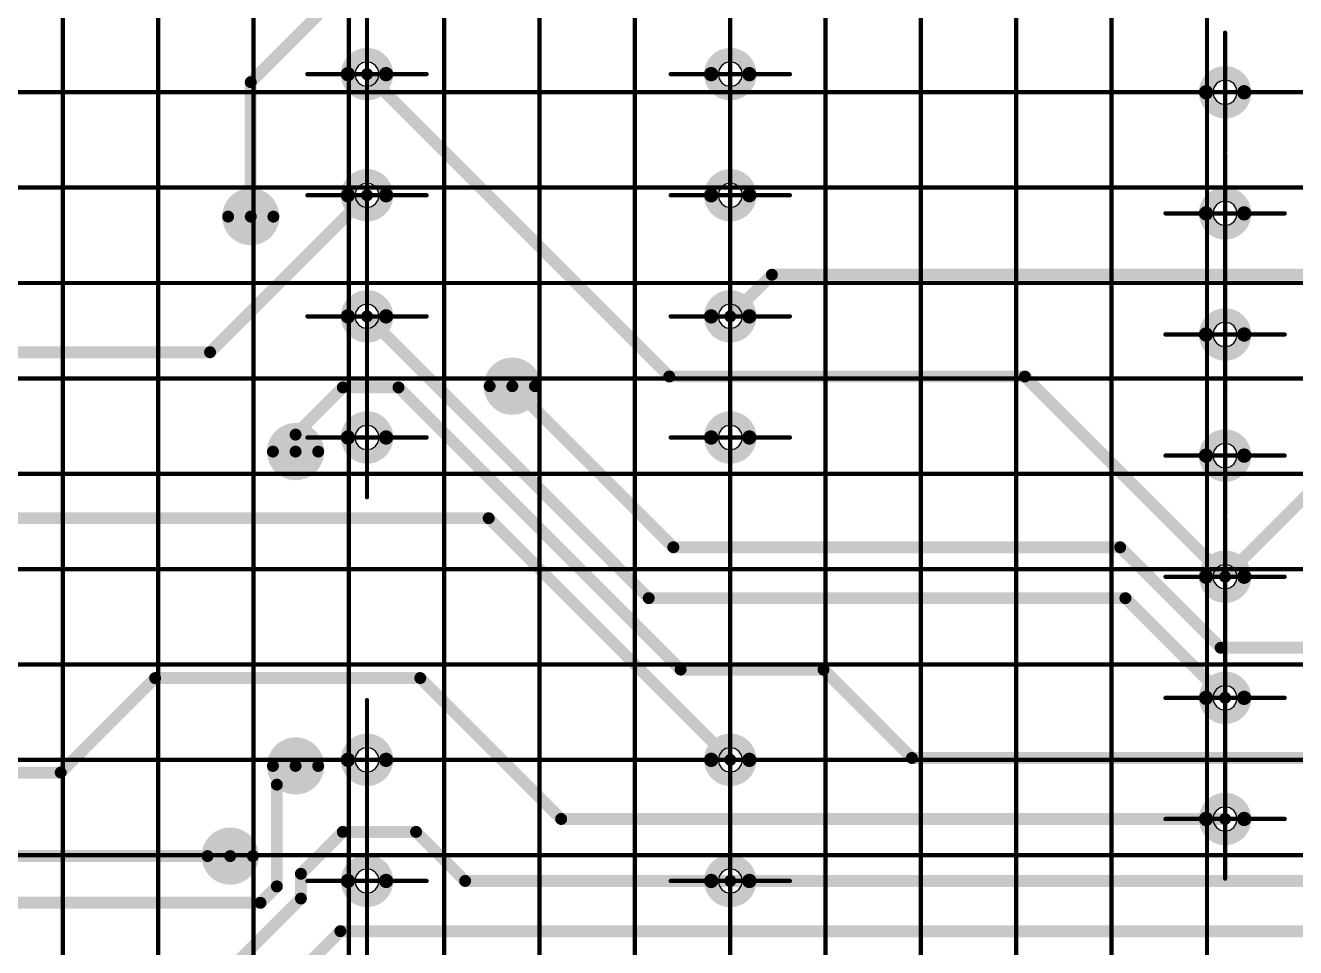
# Model space of a CAD drawing. Header units: millimetres. Extents: x 0 to 841, y 0 to 2540.
# Drawn here: x 585.4 to 638.7, y 2331.1 to 2369.8 of the extents above; entities that cross this region are included whole.
import ezdxf

# ---------------------------------------------------------------- set-up
doc = ezdxf.new("R2010")
doc.units = ezdxf.units.MM
for name, color, linetype in [('Mechanical11', 56, 'Continuous'), ('Mechanical12', 56, 'Continuous'), ('Mechanical7', 56, 'Continuous'), ('Mechanical9', 56, 'Continuous')]:
    doc.layers.add(name, color=color, linetype=linetype)

# ---------------------------------------------------------------- blocks, each defined once
blk = doc.blocks.new('BOASVIEW______B______L_____2__2_32_1_B_3')
at = {"layer": 'Mechanical11'}
for p, q in [((-135.805, -82.449), (-136, -82.41)), ((-136, -82.41), (-136, -82.92)), ((-135.64, -82.56), (-135.805, -82.449)), ((-135.529, -82.725), (-135.64, -82.56)), ((-120.565, -82.449), (-120.76, -82.41)), ((-120.76, -82.41), (-120.76, -82.92)), ((-120.4, -82.56), (-120.565, -82.449)), ((-120.289, -82.725), (-120.4, -82.56)), ((-136, -82.92), (-136.51, -82.92)), ((-136.51, -82.92), (-136.471, -83.115)), ((-136.471, -83.115), (-136.361, -83.28)), ((-136, -82.92), (-135.49, -82.92)), ((-136, -83.43), (-136, -82.92)), ((-135.49, -82.92), (-135.529, -82.725)), ((-120.76, -82.92), (-121.27, -82.92)), ((-121.27, -82.92), (-121.231, -83.115)), ((-121.231, -83.115), (-121.121, -83.28)), ((-120.76, -82.92), (-120.25, -82.92)), ((-120.76, -83.43), (-120.76, -82.92)), ((-120.25, -82.92), (-120.289, -82.725)), ((-136.361, -83.28), (-136.195, -83.391)), ((-136.195, -83.391), (-136, -83.43)), ((-121.121, -83.28), (-120.955, -83.391)), ((-120.955, -83.391), (-120.76, -83.43)), ((-156.565, -85.049), (-156.76, -85.01)), ((-156.76, -85.01), (-156.76, -85.52)), ((-156.4, -85.16), (-156.565, -85.049)), ((-156.289, -85.325), (-156.4, -85.16)), ((-156.76, -85.52), (-157.27, -85.52)), ((-157.27, -85.52), (-157.231, -85.715)), ((-157.231, -85.715), (-157.121, -85.881)), ((-156.76, -85.52), (-156.25, -85.52)), ((-156.76, -86.03), (-156.76, -85.52)), ((-156.25, -85.52), (-156.289, -85.325)), ((-157.121, -85.881), (-156.955, -85.991)), ((-156.955, -85.991), (-156.76, -86.03)), ((-135.805, -87.529), (-136, -87.49)), ((-136, -87.49), (-136, -88)), ((-135.64, -87.64), (-135.805, -87.529)), ((-135.529, -87.805), (-135.64, -87.64)), ((-135.49, -88), (-135.529, -87.805)), ((-120.565, -87.529), (-120.76, -87.49)), ((-120.76, -87.49), (-120.76, -88)), ((-120.4, -87.64), (-120.565, -87.529)), ((-120.289, -87.805), (-120.4, -87.64)), ((-120.25, -88), (-120.289, -87.805)), ((-136, -88), (-136.51, -88)), ((-136.51, -88), (-136.471, -88.195)), ((-136.471, -88.195), (-136.361, -88.36)), ((-136.361, -88.36), (-136.195, -88.471)), ((-136, -88), (-135.49, -88)), ((-136, -88.51), (-136, -88)), ((-120.76, -88), (-121.27, -88)), ((-121.27, -88), (-121.231, -88.195)), ((-121.231, -88.195), (-121.121, -88.36)), ((-121.121, -88.36), (-120.955, -88.471)), ((-120.76, -88), (-120.25, -88)), ((-120.76, -88.51), (-120.76, -88)), ((-136.195, -88.471), (-136, -88.51)), ((-120.955, -88.471), (-120.76, -88.51)), ((-156.565, -90.129), (-156.76, -90.09)), ((-156.76, -90.09), (-156.76, -90.6)), ((-156.4, -90.24), (-156.565, -90.129)), ((-156.289, -90.405), (-156.4, -90.24)), ((-156.25, -90.6), (-156.289, -90.405)), ((-156.76, -90.6), (-157.27, -90.6)), ((-157.27, -90.6), (-157.231, -90.795)), ((-157.231, -90.795), (-157.121, -90.961)), ((-157.121, -90.961), (-156.955, -91.071)), ((-156.955, -91.071), (-156.76, -91.11)), ((-156.76, -90.6), (-156.25, -90.6)), ((-156.76, -91.11), (-156.76, -90.6)), ((-156.565, -95.209), (-156.76, -95.17)), ((-156.76, -95.17), (-156.76, -95.68)), ((-156.4, -95.32), (-156.565, -95.209)), ((-156.289, -95.485), (-156.4, -95.32)), ((-156.76, -95.68), (-157.27, -95.68)), ((-157.27, -95.68), (-157.231, -95.875)), ((-157.231, -95.875), (-157.121, -96.041)), ((-156.76, -95.68), (-156.25, -95.68)), ((-156.76, -96.19), (-156.76, -95.68)), ((-156.25, -95.68), (-156.289, -95.485)), ((-157.121, -96.041), (-156.955, -96.151)), ((-156.955, -96.151), (-156.76, -96.19)), ((-156.565, -100.289), (-156.76, -100.25)), ((-156.76, -100.25), (-156.76, -100.76)), ((-156.4, -100.4), (-156.565, -100.289)), ((-156.289, -100.565), (-156.4, -100.4)), ((-156.25, -100.76), (-156.289, -100.565)), ((-156.76, -100.76), (-157.27, -100.76)), ((-157.27, -100.76), (-157.231, -100.955)), ((-157.231, -100.955), (-157.121, -101.121)), ((-157.121, -101.121), (-156.955, -101.231)), ((-156.955, -101.231), (-156.76, -101.27)), ((-156.76, -100.76), (-156.25, -100.76)), ((-156.76, -101.27), (-156.76, -100.76)), ((-135.805, -101.049), (-136, -101.01)), ((-136, -101.01), (-136, -101.52)), ((-135.64, -101.16), (-135.805, -101.049)), ((-135.529, -101.325), (-135.64, -101.16)), ((-120.565, -101.049), (-120.76, -101.01)), ((-120.76, -101.01), (-120.76, -101.52)), ((-120.4, -101.16), (-120.565, -101.049)), ((-120.289, -101.325), (-120.4, -101.16)), ((-136, -101.52), (-136.51, -101.52)), ((-136.51, -101.52), (-136.471, -101.715)), ((-136.471, -101.715), (-136.361, -101.88)), ((-136, -101.52), (-135.49, -101.52)), ((-136, -102.03), (-136, -101.52)), ((-135.49, -101.52), (-135.529, -101.325)), ((-120.76, -101.52), (-121.27, -101.52)), ((-121.27, -101.52), (-121.231, -101.715)), ((-121.231, -101.715), (-121.121, -101.88)), ((-120.76, -101.52), (-120.25, -101.52)), ((-120.76, -102.03), (-120.76, -101.52)), ((-120.25, -101.52), (-120.289, -101.325)), ((-136.361, -101.88), (-136.195, -101.991)), ((-136.195, -101.991), (-136, -102.03)), ((-121.121, -101.88), (-120.955, -101.991)), ((-120.955, -101.991), (-120.76, -102.03)), ((-156.565, -105.369), (-156.76, -105.33)), ((-156.76, -105.33), (-156.76, -105.84)), ((-156.4, -105.48), (-156.565, -105.369)), ((-156.289, -105.645), (-156.4, -105.48)), ((-156.76, -105.84), (-157.27, -105.84)), ((-157.27, -105.84), (-157.231, -106.035)), ((-157.231, -106.035), (-157.121, -106.201)), ((-156.76, -105.84), (-156.25, -105.84)), ((-156.76, -106.35), (-156.76, -105.84)), ((-156.25, -105.84), (-156.289, -105.645)), ((-157.121, -106.201), (-156.955, -106.311)), ((-156.955, -106.311), (-156.76, -106.35)), ((-135.805, -106.129), (-136, -106.09)), ((-136, -106.09), (-136, -106.6)), ((-135.64, -106.24), (-135.805, -106.129)), ((-135.529, -106.405), (-135.64, -106.24)), ((-135.49, -106.6), (-135.529, -106.405)), ((-120.565, -106.129), (-120.76, -106.09)), ((-120.76, -106.09), (-120.76, -106.6)), ((-120.4, -106.24), (-120.565, -106.129)), ((-120.289, -106.405), (-120.4, -106.24)), ((-120.25, -106.6), (-120.289, -106.405)), ((-136, -106.6), (-136.51, -106.6)), ((-136.51, -106.6), (-136.471, -106.795)), ((-136.471, -106.795), (-136.361, -106.96)), ((-136.361, -106.96), (-136.195, -107.071)), ((-136.195, -107.071), (-136, -107.11)), ((-136, -106.6), (-135.49, -106.6)), ((-136, -107.11), (-136, -106.6)), ((-120.76, -106.6), (-121.27, -106.6)), ((-121.27, -106.6), (-121.231, -106.795)), ((-121.231, -106.795), (-121.121, -106.96)), ((-121.121, -106.96), (-120.955, -107.071)), ((-120.955, -107.071), (-120.76, -107.11)), ((-120.76, -106.6), (-120.25, -106.6)), ((-120.76, -107.11), (-120.76, -106.6)), ((-156.565, -110.449), (-156.76, -110.41)), ((-156.76, -110.41), (-156.76, -110.92)), ((-156.4, -110.56), (-156.565, -110.449)), ((-156.289, -110.725), (-156.4, -110.56)), ((-156.25, -110.92), (-156.289, -110.725)), ((-156.76, -110.92), (-157.27, -110.92)), ((-157.27, -110.92), (-157.231, -111.115)), ((-157.231, -111.115), (-157.121, -111.281)), ((-157.121, -111.281), (-156.955, -111.391)), ((-156.76, -110.92), (-156.25, -110.92)), ((-156.76, -111.43), (-156.76, -110.92)), ((-135.805, -111.209), (-136, -111.17)), ((-136, -111.17), (-136, -111.68)), ((-135.64, -111.32), (-135.805, -111.209)), ((-135.529, -111.485), (-135.64, -111.32)), ((-120.565, -111.209), (-120.76, -111.17)), ((-120.76, -111.17), (-120.76, -111.68)), ((-120.4, -111.32), (-120.565, -111.209)), ((-120.289, -111.485), (-120.4, -111.32)), ((-156.955, -111.391), (-156.76, -111.43)), ((-136, -111.68), (-136.51, -111.68)), ((-136.51, -111.68), (-136.471, -111.875)), ((-136.471, -111.875), (-136.361, -112.04)), ((-136, -111.68), (-135.49, -111.68)), ((-136, -112.19), (-136, -111.68)), ((-135.49, -111.68), (-135.529, -111.485)), ((-120.76, -111.68), (-121.27, -111.68)), ((-121.27, -111.68), (-121.231, -111.875)), ((-121.231, -111.875), (-121.121, -112.04)), ((-120.76, -111.68), (-120.25, -111.68)), ((-120.76, -112.19), (-120.76, -111.68)), ((-120.25, -111.68), (-120.289, -111.485)), ((-136.361, -112.04), (-136.195, -112.151)), ((-136.195, -112.151), (-136, -112.19)), ((-121.121, -112.04), (-120.955, -112.151)), ((-120.955, -112.151), (-120.76, -112.19)), ((-156.565, -115.529), (-156.76, -115.49)), ((-156.76, -115.49), (-156.76, -116)), ((-156.4, -115.64), (-156.565, -115.529)), ((-156.76, -116), (-157.27, -116)), ((-157.27, -116), (-157.231, -116.195)), ((-156.76, -116), (-156.25, -116)), ((-156.76, -116.51), (-156.76, -116)), ((-156.289, -115.805), (-156.4, -115.64)), ((-156.25, -116), (-156.289, -115.805)), ((-157.231, -116.195), (-157.121, -116.361)), ((-157.121, -116.361), (-156.955, -116.471)), ((-156.955, -116.471), (-156.76, -116.51)), ((-135.805, -116.289), (-136, -116.25)), ((-136, -116.25), (-136, -116.76)), ((-135.64, -116.4), (-135.805, -116.289)), ((-135.529, -116.565), (-135.64, -116.4)), ((-135.49, -116.76), (-135.529, -116.565)), ((-120.565, -116.289), (-120.76, -116.25)), ((-120.76, -116.25), (-120.76, -116.76)), ((-120.4, -116.4), (-120.565, -116.289)), ((-120.289, -116.565), (-120.4, -116.4)), ((-120.25, -116.76), (-120.289, -116.565)), ((-136, -116.76), (-136.51, -116.76)), ((-136.51, -116.76), (-136.471, -116.955)), ((-136.471, -116.955), (-136.361, -117.12)), ((-136.361, -117.12), (-136.195, -117.231)), ((-136.195, -117.231), (-136, -117.27)), ((-136, -116.76), (-135.49, -116.76)), ((-136, -117.27), (-136, -116.76)), ((-120.76, -116.76), (-121.27, -116.76)), ((-121.27, -116.76), (-121.231, -116.955)), ((-121.231, -116.955), (-121.121, -117.12)), ((-121.121, -117.12), (-120.955, -117.231)), ((-120.955, -117.231), (-120.76, -117.27)), ((-120.76, -116.76), (-120.25, -116.76)), ((-120.76, -117.27), (-120.76, -116.76))]:
    blk.add_line(p, q, dxfattribs=at)
for points, const_width in [([(-114.67, -83.962, 1), (-115.37, -83.962, 1)], 0.7), ([(-115.545, -83.962, 1), (-115.195, -83.962, 1)], 0.35), ([(-114.845, -83.962, 1), (-114.495, -83.962, 1)], 0.35), ([(-117.413, -87.744, 1), (-118.113, -87.744, 1)], 0.7), ([(-118.288, -87.744, 1), (-117.938, -87.744, 1)], 0.35), ([(-117.588, -87.744, 1), (-117.238, -87.744, 1)], 0.35), ([(-117.413, -100.929, 1), (-118.113, -100.929, 1)], 0.7), ([(-118.288, -100.929, 1), (-117.938, -100.929, 1)], 0.35), ([(-117.588, -100.929, 1), (-117.238, -100.929, 1)], 0.35), ([(-126.506, -103.672, 1), (-127.206, -103.672, 1)], 0.7), ([(-127.381, -103.672, 1), (-127.031, -103.672, 1)], 0.35), ([(-126.681, -103.672, 1), (-126.331, -103.672, 1)], 0.35), ([(-115.533, -110.784, 1), (-116.233, -110.784, 1)], 0.7), ([(-116.408, -110.784, 1), (-116.058, -110.784, 1)], 0.35), ([(-115.708, -110.784, 1), (-115.358, -110.784, 1)], 0.35)]:
    blk.add_lwpolyline(points, format="xyb", close=True, dxfattribs=dict(at, const_width=const_width))
at = {"layer": 'Mechanical12'}
for p, q in [((-136.361, -82.56), (-136.471, -82.725)), ((-136.195, -82.449), (-136.361, -82.56)), ((-136, -82.41), (-136.195, -82.449)), ((-136, -82.92), (-136, -82.41)), ((-121.121, -82.56), (-121.231, -82.725)), ((-120.955, -82.449), (-121.121, -82.56)), ((-120.76, -82.41), (-120.955, -82.449)), ((-120.76, -82.92), (-120.76, -82.41)), ((-136.471, -82.725), (-136.51, -82.92)), ((-136.51, -82.92), (-136, -82.92)), ((-135.49, -82.92), (-136, -82.92)), ((-136, -82.92), (-136, -83.43)), ((-135.64, -83.28), (-135.529, -83.115)), ((-135.529, -83.115), (-135.49, -82.92)), ((-121.231, -82.725), (-121.27, -82.92)), ((-121.27, -82.92), (-120.76, -82.92)), ((-120.25, -82.92), (-120.76, -82.92)), ((-120.76, -82.92), (-120.76, -83.43)), ((-120.4, -83.28), (-120.289, -83.115)), ((-120.289, -83.115), (-120.25, -82.92)), ((-136, -83.43), (-135.805, -83.391)), ((-135.805, -83.391), (-135.64, -83.28)), ((-120.76, -83.43), (-120.565, -83.391)), ((-120.565, -83.391), (-120.4, -83.28)), ((-157.121, -85.16), (-157.231, -85.325)), ((-156.955, -85.049), (-157.121, -85.16)), ((-156.76, -85.01), (-156.955, -85.049)), ((-156.76, -85.52), (-156.76, -85.01)), ((-157.231, -85.325), (-157.27, -85.52)), ((-157.27, -85.52), (-156.76, -85.52)), ((-156.25, -85.52), (-156.76, -85.52)), ((-156.76, -85.52), (-156.76, -86.03)), ((-156.4, -85.881), (-156.289, -85.715)), ((-156.289, -85.715), (-156.25, -85.52)), ((-156.76, -86.03), (-156.565, -85.991)), ((-156.565, -85.991), (-156.4, -85.881)), ((-136.471, -87.805), (-136.51, -88)), ((-136.361, -87.64), (-136.471, -87.805)), ((-136.195, -87.529), (-136.361, -87.64)), ((-136, -87.49), (-136.195, -87.529)), ((-136, -88), (-136, -87.49)), ((-121.231, -87.805), (-121.27, -88)), ((-121.121, -87.64), (-121.231, -87.805)), ((-120.955, -87.529), (-121.121, -87.64)), ((-120.76, -87.49), (-120.955, -87.529)), ((-120.76, -88), (-120.76, -87.49)), ((-136.51, -88), (-136, -88)), ((-135.49, -88), (-136, -88)), ((-136, -88), (-136, -88.51)), ((-135.805, -88.471), (-135.64, -88.36)), ((-135.64, -88.36), (-135.529, -88.195)), ((-135.529, -88.195), (-135.49, -88)), ((-121.27, -88), (-120.76, -88)), ((-120.25, -88), (-120.76, -88)), ((-120.76, -88), (-120.76, -88.51)), ((-120.565, -88.471), (-120.4, -88.36)), ((-120.4, -88.36), (-120.289, -88.195)), ((-120.289, -88.195), (-120.25, -88)), ((-136, -88.51), (-135.805, -88.471)), ((-120.76, -88.51), (-120.565, -88.471)), ((-157.231, -90.405), (-157.27, -90.6)), ((-157.121, -90.24), (-157.231, -90.405)), ((-156.955, -90.129), (-157.121, -90.24)), ((-156.76, -90.09), (-156.955, -90.129)), ((-156.76, -90.6), (-156.76, -90.09)), ((-157.27, -90.6), (-156.76, -90.6)), ((-156.25, -90.6), (-156.76, -90.6)), ((-156.76, -90.6), (-156.76, -91.11)), ((-156.76, -91.11), (-156.565, -91.071)), ((-156.565, -91.071), (-156.4, -90.961)), ((-156.4, -90.961), (-156.289, -90.795)), ((-156.289, -90.795), (-156.25, -90.6)), ((-157.121, -95.32), (-157.231, -95.485)), ((-156.955, -95.209), (-157.121, -95.32)), ((-156.76, -95.17), (-156.955, -95.209)), ((-156.76, -95.68), (-156.76, -95.17)), ((-157.231, -95.485), (-157.27, -95.68)), ((-157.27, -95.68), (-156.76, -95.68)), ((-156.25, -95.68), (-156.76, -95.68)), ((-156.76, -95.68), (-156.76, -96.19)), ((-156.4, -96.041), (-156.289, -95.875)), ((-156.289, -95.875), (-156.25, -95.68)), ((-156.76, -96.19), (-156.565, -96.151)), ((-156.565, -96.151), (-156.4, -96.041)), ((-157.231, -100.565), (-157.27, -100.76)), ((-157.121, -100.4), (-157.231, -100.565)), ((-156.955, -100.289), (-157.121, -100.4)), ((-156.76, -100.25), (-156.955, -100.289)), ((-156.76, -100.76), (-156.76, -100.25)), ((-157.27, -100.76), (-156.76, -100.76)), ((-156.25, -100.76), (-156.76, -100.76)), ((-156.76, -100.76), (-156.76, -101.27)), ((-156.76, -101.27), (-156.565, -101.231)), ((-156.565, -101.231), (-156.4, -101.121)), ((-156.4, -101.121), (-156.289, -100.955)), ((-156.289, -100.955), (-156.25, -100.76)), ((-136.361, -101.16), (-136.471, -101.325)), ((-136.195, -101.049), (-136.361, -101.16)), ((-136, -101.01), (-136.195, -101.049)), ((-136, -101.52), (-136, -101.01)), ((-121.121, -101.16), (-121.231, -101.325)), ((-120.955, -101.049), (-121.121, -101.16)), ((-120.76, -101.01), (-120.955, -101.049)), ((-120.76, -101.52), (-120.76, -101.01)), ((-136.471, -101.325), (-136.51, -101.52)), ((-136.51, -101.52), (-136, -101.52)), ((-135.49, -101.52), (-136, -101.52)), ((-136, -101.52), (-136, -102.03)), ((-135.64, -101.88), (-135.529, -101.715)), ((-135.529, -101.715), (-135.49, -101.52)), ((-121.231, -101.325), (-121.27, -101.52)), ((-121.27, -101.52), (-120.76, -101.52)), ((-120.25, -101.52), (-120.76, -101.52)), ((-120.76, -101.52), (-120.76, -102.03)), ((-120.4, -101.88), (-120.289, -101.715)), ((-120.289, -101.715), (-120.25, -101.52)), ((-136, -102.03), (-135.805, -101.991)), ((-135.805, -101.991), (-135.64, -101.88)), ((-120.76, -102.03), (-120.565, -101.991)), ((-120.565, -101.991), (-120.4, -101.88)), ((-157.121, -105.48), (-157.231, -105.645)), ((-156.955, -105.369), (-157.121, -105.48)), ((-156.76, -105.33), (-156.955, -105.369)), ((-156.76, -105.84), (-156.76, -105.33)), ((-157.231, -105.645), (-157.27, -105.84)), ((-157.27, -105.84), (-156.76, -105.84)), ((-156.25, -105.84), (-156.76, -105.84)), ((-156.76, -105.84), (-156.76, -106.35)), ((-156.4, -106.201), (-156.289, -106.035)), ((-156.289, -106.035), (-156.25, -105.84)), ((-156.76, -106.35), (-156.565, -106.311)), ((-156.565, -106.311), (-156.4, -106.201)), ((-136.471, -106.405), (-136.51, -106.6)), ((-136.361, -106.24), (-136.471, -106.405)), ((-136.195, -106.129), (-136.361, -106.24)), ((-136, -106.09), (-136.195, -106.129)), ((-136, -106.6), (-136, -106.09)), ((-121.231, -106.405), (-121.27, -106.6)), ((-121.121, -106.24), (-121.231, -106.405)), ((-120.955, -106.129), (-121.121, -106.24)), ((-120.76, -106.09), (-120.955, -106.129)), ((-120.76, -106.6), (-120.76, -106.09)), ((-136.51, -106.6), (-136, -106.6)), ((-135.49, -106.6), (-136, -106.6)), ((-136, -106.6), (-136, -107.11)), ((-136, -107.11), (-135.805, -107.071)), ((-135.805, -107.071), (-135.64, -106.96)), ((-135.64, -106.96), (-135.529, -106.795)), ((-135.529, -106.795), (-135.49, -106.6)), ((-121.27, -106.6), (-120.76, -106.6)), ((-120.25, -106.6), (-120.76, -106.6)), ((-120.76, -106.6), (-120.76, -107.11)), ((-120.76, -107.11), (-120.565, -107.071)), ((-120.565, -107.071), (-120.4, -106.96)), ((-120.4, -106.96), (-120.289, -106.795)), ((-120.289, -106.795), (-120.25, -106.6)), ((-157.231, -110.725), (-157.27, -110.92)), ((-157.121, -110.56), (-157.231, -110.725)), ((-156.955, -110.449), (-157.121, -110.56)), ((-156.76, -110.41), (-156.955, -110.449)), ((-156.76, -110.92), (-156.76, -110.41)), ((-157.27, -110.92), (-156.76, -110.92)), ((-156.25, -110.92), (-156.76, -110.92)), ((-156.76, -110.92), (-156.76, -111.43)), ((-156.565, -111.391), (-156.4, -111.281)), ((-156.4, -111.281), (-156.289, -111.115)), ((-156.289, -111.115), (-156.25, -110.92)), ((-136.361, -111.32), (-136.471, -111.485)), ((-136.195, -111.209), (-136.361, -111.32)), ((-136, -111.17), (-136.195, -111.209)), ((-136, -111.68), (-136, -111.17)), ((-121.121, -111.32), (-121.231, -111.485)), ((-120.955, -111.209), (-121.121, -111.32)), ((-120.76, -111.17), (-120.955, -111.209)), ((-120.76, -111.68), (-120.76, -111.17)), ((-156.76, -111.43), (-156.565, -111.391)), ((-136.471, -111.485), (-136.51, -111.68)), ((-136.51, -111.68), (-136, -111.68)), ((-135.49, -111.68), (-136, -111.68)), ((-136, -111.68), (-136, -112.19)), ((-135.64, -112.04), (-135.529, -111.875)), ((-135.529, -111.875), (-135.49, -111.68)), ((-121.231, -111.485), (-121.27, -111.68)), ((-121.27, -111.68), (-120.76, -111.68)), ((-120.25, -111.68), (-120.76, -111.68)), ((-120.76, -111.68), (-120.76, -112.19)), ((-120.4, -112.04), (-120.289, -111.875)), ((-120.289, -111.875), (-120.25, -111.68)), ((-136, -112.19), (-135.805, -112.151)), ((-135.805, -112.151), (-135.64, -112.04)), ((-120.76, -112.19), (-120.565, -112.151)), ((-120.565, -112.151), (-120.4, -112.04)), ((-156.955, -115.529), (-157.121, -115.64)), ((-156.76, -115.49), (-156.955, -115.529)), ((-156.76, -116), (-156.76, -115.49)), ((-157.231, -115.805), (-157.27, -116)), ((-157.27, -116), (-156.76, -116)), ((-157.121, -115.64), (-157.231, -115.805)), ((-156.25, -116), (-156.76, -116)), ((-156.76, -116), (-156.76, -116.51)), ((-156.289, -116.195), (-156.25, -116)), ((-156.76, -116.51), (-156.565, -116.471)), ((-156.565, -116.471), (-156.4, -116.361)), ((-156.4, -116.361), (-156.289, -116.195)), ((-136.471, -116.565), (-136.51, -116.76)), ((-136.361, -116.4), (-136.471, -116.565)), ((-136.195, -116.289), (-136.361, -116.4)), ((-136, -116.25), (-136.195, -116.289)), ((-136, -116.76), (-136, -116.25)), ((-121.231, -116.565), (-121.27, -116.76)), ((-121.121, -116.4), (-121.231, -116.565)), ((-120.955, -116.289), (-121.121, -116.4)), ((-120.76, -116.25), (-120.955, -116.289)), ((-120.76, -116.76), (-120.76, -116.25)), ((-136.51, -116.76), (-136, -116.76)), ((-135.49, -116.76), (-136, -116.76)), ((-136, -116.76), (-136, -117.27)), ((-136, -117.27), (-135.805, -117.231)), ((-135.805, -117.231), (-135.64, -117.12)), ((-135.64, -117.12), (-135.529, -116.955)), ((-135.529, -116.955), (-135.49, -116.76)), ((-121.27, -116.76), (-120.76, -116.76)), ((-120.25, -116.76), (-120.76, -116.76)), ((-120.76, -116.76), (-120.76, -117.27)), ((-120.76, -117.27), (-120.565, -117.231)), ((-120.565, -117.231), (-120.4, -117.12)), ((-120.4, -117.12), (-120.289, -116.955)), ((-120.289, -116.955), (-120.25, -116.76))]:
    blk.add_line(p, q, dxfattribs=at)
at = {"layer": 'Mechanical12', "const_width": 0.5}
for points in [[(-110.854, -72.024), (-119.642, -80.812)], [(-110.137, -74.335), (-117.986, -82.184)], [(-119.642, -80.812), (-173.135, -80.812)], [(-117.986, -82.184), (-117.986, -83.22)], [(-116.29, -82.004), (-116.978, -82.692)], [(-105.746, -82.004), (-116.29, -82.004)], [(-116.978, -82.692), (-116.978, -86.959)], [(-136, -82.92), (-160.969, -82.92)], [(-124.876, -82.92), (-136, -82.92)], [(-122.818, -84.978), (-124.876, -82.92)], [(-117.986, -83.22), (-119.744, -84.978)], [(-94.617, -83.962), (-115.02, -83.962)], [(-119.744, -84.978), (-122.818, -84.978)], [(-128.905, -85.52), (-156.76, -85.52)], [(-122.995, -91.43), (-128.905, -85.52)], [(-116.978, -86.959), (-117.763, -87.744)], [(-107.908, -87.467), (-111.87, -91.43)], [(-93.328, -87.467), (-107.908, -87.467)], [(-143.62, -88.077), (-177.656, -88.077)], [(-139.912, -91.785), (-143.62, -88.077)], [(-125.865, -98.135), (-136, -88)], [(-152.578, -94.782), (-156.76, -90.6)], [(-133.917, -91.785), (-139.912, -91.785)], [(-122.081, -103.622), (-133.917, -91.785)], [(-111.87, -91.43), (-122.995, -91.43)], [(-156.574, -92.7), (-179.282, -92.7)], [(-152.358, -96.916), (-156.574, -92.7)], [(-132.578, -94.782), (-152.578, -94.782)], [(-120.76, -106.6), (-132.578, -94.782)], [(-156.76, -95.68), (-169.02, -107.94)], [(-148.361, -104.079), (-156.76, -95.68)], [(-133.612, -96.916), (-152.358, -96.916)], [(-126.856, -103.672), (-133.612, -96.916)], [(-96.625, -98.135), (-125.865, -98.135)], [(-117.763, -100.929), (-117.763, -101.64)], [(-117.763, -101.64), (-119.744, -103.622)], [(-119.744, -103.622), (-122.081, -103.622)], [(-133.441, -104.079), (-148.361, -104.079)], [(-120.76, -116.76), (-133.441, -104.079)], [(-114.175, -105.095), (-120.76, -111.68)], [(-94.446, -105.095), (-114.175, -105.095)], [(-136, -106.6), (-137.746, -108.346)], [(-137.746, -108.346), (-160.841, -108.346)], [(-115.883, -110.784), (-115.883, -116.423)], [(-115.883, -116.423), (-118.728, -119.268)]]:
    blk.add_lwpolyline(points, dxfattribs=at)
at = {"layer": 'Mechanical12'}
for points, const_width in [([(-119.767, -80.812, 1), (-119.517, -80.812, 1)], 0.25), ([(-119.767, -80.812, 1), (-119.517, -80.812, 1)], 0.25), ([(-135.2, -82.92, 1), (-136.8, -82.92, 1)], 0.6), ([(-119.96, -82.92, 1), (-121.56, -82.92, 1)], 0.6), ([(-118.111, -82.184, 1), (-117.861, -82.184, 1)], 0.25), ([(-118.111, -82.184, 1), (-117.861, -82.184, 1)], 0.25), ([(-116.415, -82.004, 1), (-116.165, -82.004, 1)], 0.25), ([(-116.415, -82.004, 1), (-116.165, -82.004, 1)], 0.25), ([(-117.103, -82.692, 1), (-116.853, -82.692, 1)], 0.25), ([(-117.103, -82.692, 1), (-116.853, -82.692, 1)], 0.25), ([(-136.95, -82.92, 1), (-136.65, -82.92, 1)], 0.3), ([(-136.125, -82.92, 1), (-135.875, -82.92, 1)], 0.25), ([(-136.125, -82.92, 1), (-135.875, -82.92, 1)], 0.25), ([(-135.35, -82.92, 1), (-135.05, -82.92, 1)], 0.3), ([(-125.001, -82.92, 1), (-124.751, -82.92, 1)], 0.25), ([(-125.001, -82.92, 1), (-124.751, -82.92, 1)], 0.25), ([(-121.71, -82.92, 1), (-121.41, -82.92, 1)], 0.3), ([(-120.11, -82.92, 1), (-119.81, -82.92, 1)], 0.3), ([(-118.111, -83.22, 1), (-117.861, -83.22, 1)], 0.25), ([(-118.111, -83.22, 1), (-117.861, -83.22, 1)], 0.25), ([(-114.07, -83.962, 1), (-115.97, -83.962, 1)], 0.5), ([(-116.095, -83.962, 1), (-115.845, -83.962, 1)], 0.25), ([(-115.145, -83.962, 1), (-114.895, -83.962, 1)], 0.25), ([(-114.195, -83.962, 1), (-113.945, -83.962, 1)], 0.25), ([(-155.96, -85.52, 1), (-157.56, -85.52, 1)], 0.6), ([(-122.943, -84.978, 1), (-122.693, -84.978, 1)], 0.25), ([(-122.943, -84.978, 1), (-122.693, -84.978, 1)], 0.25), ([(-119.869, -84.978, 1), (-119.619, -84.978, 1)], 0.25), ([(-119.869, -84.978, 1), (-119.619, -84.978, 1)], 0.25), ([(-157.71, -85.52, 1), (-157.41, -85.52, 1)], 0.3), ([(-156.11, -85.52, 1), (-155.81, -85.52, 1)], 0.3), ([(-156.885, -85.52, 1), (-156.635, -85.52, 1)], 0.25), ([(-129.03, -85.52, 1), (-128.78, -85.52, 1)], 0.25), ([(-129.03, -85.52, 1), (-128.78, -85.52, 1)], 0.25), ([(-116.813, -87.744, 1), (-118.713, -87.744, 1)], 0.5), ([(-117.103, -86.959, 1), (-116.853, -86.959, 1)], 0.25), ([(-117.103, -86.959, 1), (-116.853, -86.959, 1)], 0.25), ([(-135.2, -88, 1), (-136.8, -88, 1)], 0.6), ([(-119.96, -88, 1), (-121.56, -88, 1)], 0.6), ([(-108.033, -87.467, 1), (-107.783, -87.467, 1)], 0.25), ([(-108.033, -87.467, 1), (-107.783, -87.467, 1)], 0.25), ([(-143.745, -88.077, 1), (-143.495, -88.077, 1)], 0.25), ([(-143.745, -88.077, 1), (-143.495, -88.077, 1)], 0.25), ([(-136.95, -88, 1), (-136.65, -88, 1)], 0.3), ([(-136.125, -88, 1), (-135.875, -88, 1)], 0.25), ([(-135.35, -88, 1), (-135.05, -88, 1)], 0.3), ([(-121.71, -88, 1), (-121.41, -88, 1)], 0.3), ([(-120.11, -88, 1), (-119.81, -88, 1)], 0.3), ([(-118.838, -87.744, 1), (-118.588, -87.744, 1)], 0.25), ([(-117.888, -87.744, 1), (-117.638, -87.744, 1)], 0.25), ([(-116.938, -87.744, 1), (-116.688, -87.744, 1)], 0.25), ([(-155.96, -90.6, 1), (-157.56, -90.6, 1)], 0.6), ([(-157.71, -90.6, 1), (-157.41, -90.6, 1)], 0.3), ([(-156.885, -90.6, 1), (-156.635, -90.6, 1)], 0.25), ([(-156.11, -90.6, 1), (-155.81, -90.6, 1)], 0.3), ([(-140.037, -91.785, 1), (-139.787, -91.785, 1)], 0.25), ([(-140.037, -91.785, 1), (-139.787, -91.785, 1)], 0.25), ([(-134.042, -91.785, 1), (-133.792, -91.785, 1)], 0.25), ([(-134.042, -91.785, 1), (-133.792, -91.785, 1)], 0.25), ([(-123.12, -91.43, 1), (-122.87, -91.43, 1)], 0.25), ([(-123.12, -91.43, 1), (-122.87, -91.43, 1)], 0.25), ([(-111.995, -91.43, 1), (-111.745, -91.43, 1)], 0.25), ([(-111.995, -91.43, 1), (-111.745, -91.43, 1)], 0.25), ([(-156.699, -92.7, 1), (-156.449, -92.7, 1)], 0.25), ([(-156.699, -92.7, 1), (-156.449, -92.7, 1)], 0.25), ([(-155.96, -95.68, 1), (-157.56, -95.68, 1)], 0.6), ([(-152.703, -94.782, 1), (-152.453, -94.782, 1)], 0.25), ([(-152.703, -94.782, 1), (-152.453, -94.782, 1)], 0.25), ([(-132.703, -94.782, 1), (-132.453, -94.782, 1)], 0.25), ([(-132.703, -94.782, 1), (-132.453, -94.782, 1)], 0.25), ([(-157.71, -95.68, 1), (-157.41, -95.68, 1)], 0.3), ([(-156.11, -95.68, 1), (-155.81, -95.68, 1)], 0.3), ([(-156.885, -95.68, 1), (-156.635, -95.68, 1)], 0.25), ([(-156.885, -95.68, 1), (-156.635, -95.68, 1)], 0.25), ([(-152.483, -96.916, 1), (-152.233, -96.916, 1)], 0.25), ([(-152.483, -96.916, 1), (-152.233, -96.916, 1)], 0.25), ([(-133.737, -96.916, 1), (-133.487, -96.916, 1)], 0.25), ([(-133.737, -96.916, 1), (-133.487, -96.916, 1)], 0.25), ([(-125.99, -98.135, 1), (-125.74, -98.135, 1)], 0.25), ([(-125.99, -98.135, 1), (-125.74, -98.135, 1)], 0.25), ([(-155.96, -100.76, 1), (-157.56, -100.76, 1)], 0.6), ([(-116.813, -100.929, 1), (-118.713, -100.929, 1)], 0.5), ([(-157.71, -100.76, 1), (-157.41, -100.76, 1)], 0.3), ([(-156.11, -100.76, 1), (-155.81, -100.76, 1)], 0.3), ([(-135.2, -101.52, 1), (-136.8, -101.52, 1)], 0.6), ([(-119.96, -101.52, 1), (-121.56, -101.52, 1)], 0.6), ([(-118.838, -100.929, 1), (-118.588, -100.929, 1)], 0.25), ([(-117.888, -100.929, 1), (-117.638, -100.929, 1)], 0.25), ([(-116.938, -100.929, 1), (-116.688, -100.929, 1)], 0.25), ([(-136.95, -101.52, 1), (-136.65, -101.52, 1)], 0.3), ([(-135.35, -101.52, 1), (-135.05, -101.52, 1)], 0.3), ([(-121.71, -101.52, 1), (-121.41, -101.52, 1)], 0.3), ([(-120.11, -101.52, 1), (-119.81, -101.52, 1)], 0.3), ([(-117.888, -101.64, 1), (-117.638, -101.64, 1)], 0.25), ([(-117.888, -101.64, 1), (-117.638, -101.64, 1)], 0.25), ([(-125.906, -103.672, 1), (-127.806, -103.672, 1)], 0.5), ([(-122.206, -103.622, 1), (-121.956, -103.622, 1)], 0.25), ([(-122.206, -103.622, 1), (-121.956, -103.622, 1)], 0.25), ([(-119.869, -103.622, 1), (-119.619, -103.622, 1)], 0.25), ([(-119.869, -103.622, 1), (-119.619, -103.622, 1)], 0.25), ([(-148.486, -104.079, 1), (-148.236, -104.079, 1)], 0.25), ([(-148.486, -104.079, 1), (-148.236, -104.079, 1)], 0.25), ([(-133.566, -104.079, 1), (-133.316, -104.079, 1)], 0.25), ([(-133.566, -104.079, 1), (-133.316, -104.079, 1)], 0.25), ([(-127.931, -103.672, 1), (-127.681, -103.672, 1)], 0.25), ([(-126.981, -103.672, 1), (-126.731, -103.672, 1)], 0.25), ([(-126.031, -103.672, 1), (-125.781, -103.672, 1)], 0.25), ([(-155.96, -105.84, 1), (-157.56, -105.84, 1)], 0.6), ([(-114.3, -105.095, 1), (-114.05, -105.095, 1)], 0.25), ([(-114.3, -105.095, 1), (-114.05, -105.095, 1)], 0.25), ([(-135.2, -106.6, 1), (-136.8, -106.6, 1)], 0.6), ([(-119.96, -106.6, 1), (-121.56, -106.6, 1)], 0.6), ([(-157.71, -105.84, 1), (-157.41, -105.84, 1)], 0.3), ([(-156.11, -105.84, 1), (-155.81, -105.84, 1)], 0.3), ([(-136.95, -106.6, 1), (-136.65, -106.6, 1)], 0.3), ([(-136.125, -106.6, 1), (-135.875, -106.6, 1)], 0.25), ([(-135.35, -106.6, 1), (-135.05, -106.6, 1)], 0.3), ([(-121.71, -106.6, 1), (-121.41, -106.6, 1)], 0.3), ([(-120.885, -106.6, 1), (-120.635, -106.6, 1)], 0.25), ([(-120.11, -106.6, 1), (-119.81, -106.6, 1)], 0.3), ([(-137.871, -108.346, 1), (-137.621, -108.346, 1)], 0.25), ([(-137.871, -108.346, 1), (-137.621, -108.346, 1)], 0.25), ([(-114.933, -110.784, 1), (-116.833, -110.784, 1)], 0.5), ([(-155.96, -110.92, 1), (-157.56, -110.92, 1)], 0.6), ([(-157.71, -110.92, 1), (-157.41, -110.92, 1)], 0.3), ([(-156.11, -110.92, 1), (-155.81, -110.92, 1)], 0.3), ([(-135.2, -111.68, 1), (-136.8, -111.68, 1)], 0.6), ([(-119.96, -111.68, 1), (-121.56, -111.68, 1)], 0.6), ([(-116.958, -110.784, 1), (-116.708, -110.784, 1)], 0.25), ([(-116.008, -110.784, 1), (-115.758, -110.784, 1)], 0.25), ([(-115.058, -110.784, 1), (-114.808, -110.784, 1)], 0.25), ([(-136.95, -111.68, 1), (-136.65, -111.68, 1)], 0.3), ([(-135.35, -111.68, 1), (-135.05, -111.68, 1)], 0.3), ([(-121.71, -111.68, 1), (-121.41, -111.68, 1)], 0.3), ([(-120.885, -111.68, 1), (-120.635, -111.68, 1)], 0.25), ([(-120.11, -111.68, 1), (-119.81, -111.68, 1)], 0.3), ([(-155.96, -116, 1), (-157.56, -116, 1)], 0.6), ([(-157.71, -116, 1), (-157.41, -116, 1)], 0.3), ([(-156.11, -116, 1), (-155.81, -116, 1)], 0.3), ([(-135.2, -116.76, 1), (-136.8, -116.76, 1)], 0.6), ([(-119.96, -116.76, 1), (-121.56, -116.76, 1)], 0.6), ([(-136.95, -116.76, 1), (-136.65, -116.76, 1)], 0.3), ([(-135.35, -116.76, 1), (-135.05, -116.76, 1)], 0.3), ([(-121.71, -116.76, 1), (-121.41, -116.76, 1)], 0.3), ([(-120.885, -116.76, 1), (-120.635, -116.76, 1)], 0.25), ([(-120.11, -116.76, 1), (-119.81, -116.76, 1)], 0.3), ([(-116.008, -116.423, 1), (-115.758, -116.423, 1)], 0.25), ([(-116.008, -116.423, 1), (-115.758, -116.423, 1)], 0.25)]:
    blk.add_lwpolyline(points, format="xyb", close=True, dxfattribs=dict(at, const_width=const_width))
at = {"layer": 'Mechanical7', "const_width": 0.18}
for points in [[(-136, -75.34), (-136, -80.34)], [(-120.76, -75.34), (-120.76, -80.34)], [(-136, -80.42), (-136, -85.42)], [(-120.76, -80.42), (-120.76, -85.42)], [(-156.76, -83.02), (-156.76, -88.02)], [(-133.5, -82.92), (-138.5, -82.92)], [(-118.26, -82.92), (-123.26, -82.92)], [(-154.26, -85.52), (-159.26, -85.52)], [(-136, -85.5), (-136, -90.5)], [(-120.76, -85.5), (-120.76, -90.5)], [(-133.5, -88), (-138.5, -88)], [(-118.26, -88), (-123.26, -88)], [(-156.76, -88.1), (-156.76, -93.1)], [(-154.26, -90.6), (-159.26, -90.6)], [(-156.76, -93.18), (-156.76, -98.18)], [(-154.26, -95.68), (-159.26, -95.68)], [(-156.76, -98.26), (-156.76, -103.26)], [(-136, -99.02), (-136, -104.02)], [(-120.76, -99.02), (-120.76, -104.02)], [(-154.26, -100.76), (-159.26, -100.76)], [(-133.5, -101.52), (-138.5, -101.52)], [(-118.26, -101.52), (-123.26, -101.52)], [(-156.76, -103.34), (-156.76, -108.34)], [(-136, -104.1), (-136, -109.1)], [(-120.76, -104.1), (-120.76, -109.1)], [(-154.26, -105.84), (-159.26, -105.84)], [(-133.5, -106.6), (-138.5, -106.6)], [(-118.26, -106.6), (-123.26, -106.6)], [(-156.76, -108.42), (-156.76, -113.42)], [(-136, -109.18), (-136, -114.18)], [(-120.76, -109.18), (-120.76, -114.18)], [(-154.26, -110.92), (-159.26, -110.92)], [(-133.5, -111.68), (-138.5, -111.68)], [(-118.26, -111.68), (-123.26, -111.68)], [(-156.76, -113.5), (-156.76, -118.5)], [(-136, -114.26), (-136, -119.26)], [(-120.76, -114.26), (-120.76, -119.26)], [(-154.26, -116), (-159.26, -116)], [(-133.5, -116.76), (-138.5, -116.76)], [(-118.26, -116.76), (-123.26, -116.76)]]:
    blk.add_lwpolyline(points, dxfattribs=at)
at = {"layer": 'Mechanical7', "const_width": 0.09}
for points in [[(-136.045, -80.34, 1), (-135.955, -80.34, 1)], [(-136.045, -80.42, 1), (-135.955, -80.42, 1)], [(-120.805, -80.34, 1), (-120.715, -80.34, 1)], [(-120.805, -80.42, 1), (-120.715, -80.42, 1)], [(-156.805, -83.02, 1), (-156.715, -83.02, 1)], [(-138.545, -82.92, 1), (-138.455, -82.92, 1)], [(-133.545, -82.92, 1), (-133.455, -82.92, 1)], [(-123.305, -82.92, 1), (-123.215, -82.92, 1)], [(-118.305, -82.92, 1), (-118.215, -82.92, 1)], [(-159.305, -85.52, 1), (-159.215, -85.52, 1)], [(-154.305, -85.52, 1), (-154.215, -85.52, 1)], [(-136.045, -85.42, 1), (-135.955, -85.42, 1)], [(-136.045, -85.5, 1), (-135.955, -85.5, 1)], [(-120.805, -85.42, 1), (-120.715, -85.42, 1)], [(-120.805, -85.5, 1), (-120.715, -85.5, 1)], [(-138.545, -88, 1), (-138.455, -88, 1)], [(-133.545, -88, 1), (-133.455, -88, 1)], [(-123.305, -88, 1), (-123.215, -88, 1)], [(-118.305, -88, 1), (-118.215, -88, 1)], [(-156.805, -88.02, 1), (-156.715, -88.02, 1)], [(-156.805, -88.1, 1), (-156.715, -88.1, 1)], [(-159.305, -90.6, 1), (-159.215, -90.6, 1)], [(-154.305, -90.6, 1), (-154.215, -90.6, 1)], [(-136.045, -90.5, 1), (-135.955, -90.5, 1)], [(-120.805, -90.5, 1), (-120.715, -90.5, 1)], [(-156.805, -93.1, 1), (-156.715, -93.1, 1)], [(-156.805, -93.18, 1), (-156.715, -93.18, 1)], [(-159.305, -95.68, 1), (-159.215, -95.68, 1)], [(-154.305, -95.68, 1), (-154.215, -95.68, 1)], [(-156.805, -98.18, 1), (-156.715, -98.18, 1)], [(-156.805, -98.26, 1), (-156.715, -98.26, 1)], [(-136.045, -99.02, 1), (-135.955, -99.02, 1)], [(-120.805, -99.02, 1), (-120.715, -99.02, 1)], [(-159.305, -100.76, 1), (-159.215, -100.76, 1)], [(-154.305, -100.76, 1), (-154.215, -100.76, 1)], [(-138.545, -101.52, 1), (-138.455, -101.52, 1)], [(-133.545, -101.52, 1), (-133.455, -101.52, 1)], [(-123.305, -101.52, 1), (-123.215, -101.52, 1)], [(-118.305, -101.52, 1), (-118.215, -101.52, 1)], [(-156.805, -103.26, 1), (-156.715, -103.26, 1)], [(-156.805, -103.34, 1), (-156.715, -103.34, 1)], [(-136.045, -104.02, 1), (-135.955, -104.02, 1)], [(-136.045, -104.1, 1), (-135.955, -104.1, 1)], [(-120.805, -104.02, 1), (-120.715, -104.02, 1)], [(-120.805, -104.1, 1), (-120.715, -104.1, 1)], [(-159.305, -105.84, 1), (-159.215, -105.84, 1)], [(-154.305, -105.84, 1), (-154.215, -105.84, 1)], [(-138.545, -106.6, 1), (-138.455, -106.6, 1)], [(-133.545, -106.6, 1), (-133.455, -106.6, 1)], [(-123.305, -106.6, 1), (-123.215, -106.6, 1)], [(-118.305, -106.6, 1), (-118.215, -106.6, 1)], [(-156.805, -108.34, 1), (-156.715, -108.34, 1)], [(-156.805, -108.42, 1), (-156.715, -108.42, 1)], [(-136.045, -109.1, 1), (-135.955, -109.1, 1)], [(-136.045, -109.18, 1), (-135.955, -109.18, 1)], [(-120.805, -109.1, 1), (-120.715, -109.1, 1)], [(-120.805, -109.18, 1), (-120.715, -109.18, 1)], [(-159.305, -110.92, 1), (-159.215, -110.92, 1)], [(-154.305, -110.92, 1), (-154.215, -110.92, 1)], [(-138.545, -111.68, 1), (-138.455, -111.68, 1)], [(-133.545, -111.68, 1), (-133.455, -111.68, 1)], [(-123.305, -111.68, 1), (-123.215, -111.68, 1)], [(-118.305, -111.68, 1), (-118.215, -111.68, 1)], [(-156.805, -113.42, 1), (-156.715, -113.42, 1)], [(-156.805, -113.5, 1), (-156.715, -113.5, 1)], [(-136.045, -114.18, 1), (-135.955, -114.18, 1)], [(-136.045, -114.26, 1), (-135.955, -114.26, 1)], [(-120.805, -114.18, 1), (-120.715, -114.18, 1)], [(-120.805, -114.26, 1), (-120.715, -114.26, 1)], [(-159.305, -116, 1), (-159.215, -116, 1)], [(-154.305, -116, 1), (-154.215, -116, 1)], [(-138.545, -116.76, 1), (-138.455, -116.76, 1)], [(-133.545, -116.76, 1), (-133.455, -116.76, 1)], [(-123.305, -116.76, 1), (-123.215, -116.76, 1)], [(-118.305, -116.76, 1), (-118.215, -116.76, 1)], [(-156.805, -118.5, 1), (-156.715, -118.5, 1)]]:
    blk.add_lwpolyline(points, format="xyb", close=True, dxfattribs=at)
at = {"layer": 'Mechanical9', "const_width": 0.18}
for points in [[(-156, 0), (-156, -210)], [(-152, 0), (-152, -210)], [(-148, 0), (-148, -210)], [(-144, 0), (-144, -210)], [(-140, 0), (-140, -210)], [(-136, 0), (-136, -210)], [(-132, 0), (-132, -210)], [(-128, 0), (-128, -210)], [(-124, 0), (-124, -210)], [(-120, 0), (-120, -210)], [(-116, 0), (-116, -210)], [(-112, 0), (-112, -210)], [(-108, 0), (-108, -210)], [(0, -84), (-320, -84)], [(0, -88), (-320, -88)], [(0, -92), (-320, -92)], [(0, -96), (-320, -96)], [(0, -100), (-320, -100)], [(0, -104), (-320, -104)], [(0, -108), (-320, -108)], [(0, -112), (-320, -112)], [(0, -116), (-320, -116)]]:
    blk.add_lwpolyline(points, dxfattribs=at)

msp = doc.modelspace()

# ---------------------------------------------------------------- block references
at = {"rotation": 180}
msp.add_blockref('BOASVIEW______B______L_____2__2_32_1_B_3', (479, 2251), dxfattribs=at)

doc.saveas('drawing.dxf')
